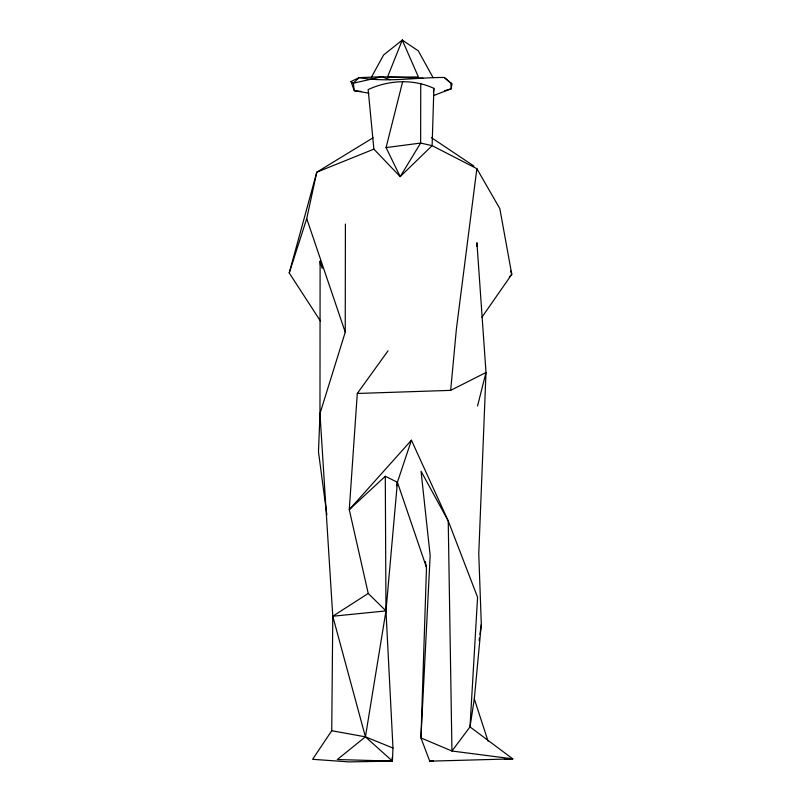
<?xml version="1.0" encoding="UTF-8"?>
<svg xmlns="http://www.w3.org/2000/svg" width="802" height="802" viewBox="0 0 802 802"><rect width="100%" height="100%" fill="white"/><g stroke="black" fill="none" stroke-linecap="round" stroke-linejoin="round"><path stroke-width="1.2" d="M322.224 268.369L320.108 261.211L319.978 413.601L318.484 451.907L326.865 514.904M392.128 757.379L392.439 761.118L337.311 759.524L365.421 736.837L385.973 610.903L368.238 593.44L349.271 509.671L411.436 440.208L448.228 520.929L477.571 597.229L470.002 726.913L512.779 758.862L429.732 761.168L420.95 737.94L426.504 567.525L397.411 482.243L385.291 476.278L385.973 610.903L392.98 748.035L392.439 761.118L348.99 761.9L312.62 759.304L331.737 730.732L332.78 616.237L319.978 413.601L345.241 332.198L345.401 224.059M420.739 83.408L420.629 143.067L400.188 176.63L373.892 149.132L368.148 89.593C388.549 80.08 413.281 78.696 433.882 88.36L432.118 145.653L400.188 176.63L386.073 147.588L402.674 81.583M476.799 246.445L476.929 242.695L486.002 372.499L478.764 553.751L481.31 624.447L474.313 698.903L470.002 726.913L451.947 751.023L420.95 737.94L430.153 555.505L421.05 471.195L448.228 520.929L451.947 751.023L512.779 758.862L504.468 758.822M388.068 350.765L357.291 393.471L349.271 509.671L385.291 476.278M411.436 440.208L397.411 482.243L385.973 610.903L332.78 616.237L365.421 736.837L392.439 761.118M357.291 393.471L450.664 390.363L456.378 329.201L476.859 168.661L432.118 145.653L420.629 143.067L386.073 147.588M433.481 91.779L433.882 88.36M368.89 93.172L354.283 90.726L351.015 81.563L359.126 77.614C387.246 82.646 415.907 77.353 444.258 77.473L451.877 83.949L451.245 88.781L433.852 95.468M479.115 640.547L479.446 638.071M479.957 634.352L481.31 624.447M320.579 321.251L289.221 272.951L306.725 218.605L316.78 172.199L373.09 137.774M396.579 485.872L397.411 482.243M477.551 405.982L486.002 372.499L450.664 390.363M289.221 272.951L316.78 172.199L373.892 149.132M371.336 77.373L383.587 54.997L402.273 40.1L418.243 50.787L433.15 77.774M481.902 317.261L511.786 274.344L499.816 208.59L476.859 168.661M509.27 277.091L511.786 274.344L510.543 270.815M332.78 616.237L368.238 593.44M444.498 90.796L451.245 88.781L450.794 82.817M429.732 761.168L433.451 760.707M423.025 78.185L381.812 76.761L359.126 77.614L353.331 83.218L354.283 90.726L361.251 91.418M331.737 730.732L365.421 736.837L392.98 748.035M390.193 79.769L381.812 76.761L353.331 83.218L351.015 81.563M431.416 137.653L473.842 166.014M444.258 77.473L451.877 83.949M306.725 218.605L345.241 332.198M474.313 698.903L488.057 741.168M425.25 561.45L426.504 567.525M320.108 261.211L320.429 264.951M402.273 40.1L387.466 77.162L418.403 76.952L402.273 40.1"/></g></svg>
